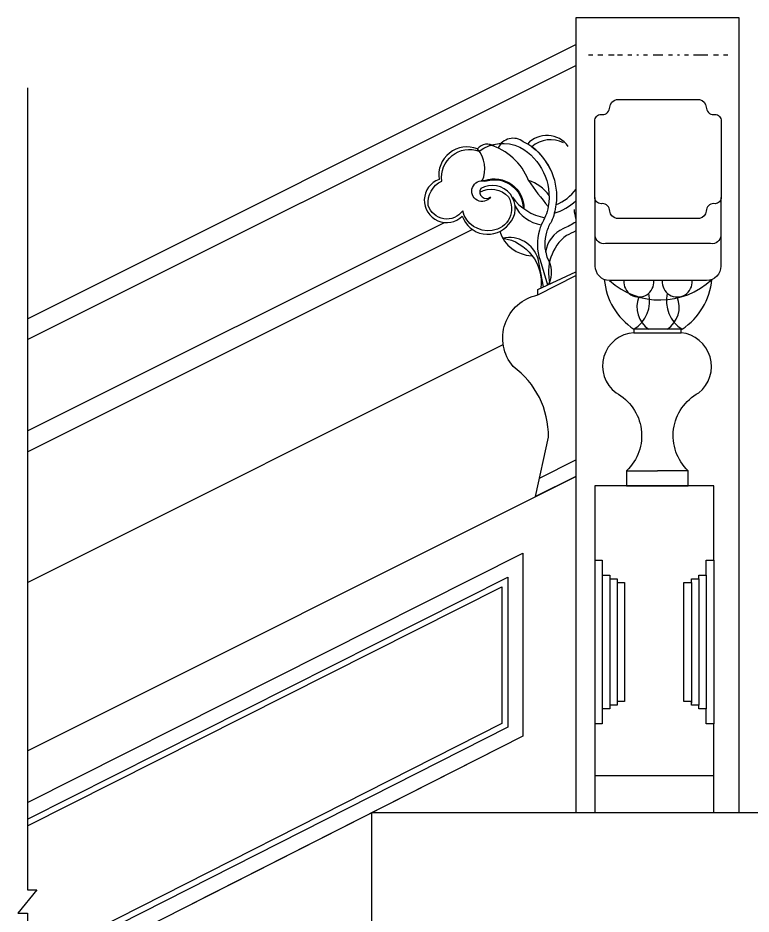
# Model space of a CAD drawing. Header units: metres. Extents: x 0 to 5136, y 0 to 4711.
# Drawn here: x 3468 to 4455, y 1775 to 2981 of the extents above; entities that cross this region are included whole.
import ezdxf

# ---------------------------------------------------------------- set-up
doc = ezdxf.new("R2010")
doc.units = ezdxf.units.M
for name, color, linetype in [('3', 3, 'Continuous'), ('4', 4, 'Continuous'), ('7', 7, 'Continuous'), ('BH', 3, 'Continuous')]:
    doc.layers.add(name, color=color, linetype=linetype)

msp = doc.modelspace()

# ---------------------------------------------------------------- hatches: boundary and pattern name
at = {"layer": 'BH'}
h = msp.add_hatch(dxfattribs=at)
h.set_pattern_fill('ANSI33', scale=200)
h.paths.add_polyline_path([(4244.68, 2738.03, 0.42), (4254.68, 2731.06, -0.44), (4264.68, 2721.06, 0.33), (4273.95, 2711.06), (4385.41, 2711.06, 0.33), (4394.68, 2721.06, -0.44), (4404.68, 2731.06, 0.42), (4414.68, 2738.03), (4414.68, 2844.1, 0.42), (4404.68, 2851.06, -0.44), (4394.68, 2861.06, 0.33), (4385.41, 2871.06), (4273.95, 2871.06, 0.33), (4264.68, 2861.06, -0.44), (4254.68, 2851.06, 0.42), (4244.68, 2844.1)])
h = msp.add_hatch(dxfattribs=at)
h.set_pattern_fill('ANSI33', scale=200)
h.paths.add_polyline_path([(4394.61, 2251.06), (4404.61, 2251.06), (4404.61, 2351.06), (4244.61, 2351.06), (4244.61, 2251.06), (4254.61, 2251.06), (4254.61, 2231.06), (4264.61, 2231.06), (4264.61, 2226.06), (4274.61, 2226.06), (4274.61, 2221.06), (4284.61, 2221.06), (4284.61, 2084.69), (4284.61, 2061.06), (4274.61, 2061.06), (4274.61, 2058.56), (4274.61, 2056.06), (4264.61, 2056.06), (4264.61, 2051.06), (4254.61, 2051.06), (4254.61, 2031.06), (4244.61, 2031.06), (4244.61, 1961.06), (4404.61, 1961.06), (4404.61, 2031.06), (4394.61, 2031.06), (4394.61, 2051.06), (4384.61, 2051.06), (4384.61, 2056.06), (4374.61, 2056.06), (4374.61, 2061.06), (4364.61, 2061.06), (4364.61, 2084.69), (4364.61, 2221.06), (4374.61, 2221.06), (4374.61, 2226.06), (4384.61, 2226.06), (4384.61, 2231.06), (4394.61, 2231.06)])
h = msp.add_hatch(dxfattribs=at)
h.set_pattern_fill('ANSI33', scale=200)
h.paths.add_polyline_path([(4538.87, 1761.06), (4538.87, 1823.43), (4526.18, 1823.43), (4551.56, 1854.9), (4538.87, 1854.9), (4538.87, 1911.06), (3943.87, 1911.06), (3943.87, 1761.06), (3968.87, 1761.06)])
h.paths.add_polyline_path([(4448.87, 1761.06), (4208.87, 1761.06), (4208.87, 701.06), (3943.87, 701.06), (3903.87, 701.06, 0.41), (3863.87, 661.06), (3863.87, 411.06), (4167.54, 411.06), (4167.54, 423.75), (4199.01, 398.37), (4199.01, 411.06), (4448.87, 411.06)])

# ---------------------------------------------------------------- linework, layer by layer
at = {"layer": '3'}
for p, q in [((4167.85, 2608.13), (4218.87, 2634.5)), ((4297.11, 2557.3), (4360.64, 2557.3)), ((4170.36, 2361.8), (4218.87, 2386.05)), ((4287.39, 2371.45), (4328.87, 2371.45)), ((4370.36, 2371.45), (4328.87, 2371.45)), ((3480.85, 1994.68), (4218.87, 2363.69)), ((4244.61, 2251.06), (4244.61, 2031.06)), ((4404.61, 2251.06), (4404.61, 2031.06)), ((4254.61, 2231.06), (4254.61, 2051.06)), ((4264.61, 2226.06), (4264.61, 2056.06)), ((4274.61, 2221.06), (4274.61, 2058.56)), ((4374.61, 2221.06), (4374.61, 2058.56)), ((4384.61, 2226.06), (4384.61, 2056.06)), ((4394.61, 2231.06), (4394.61, 2051.06))]:
    msp.add_line(p, q, dxfattribs=at)
for points in [[(4241.76, 2931.06), (4236.04, 2931.06)], [(4255.3, 2931.06), (4248.61, 2931.06)], [(4270.61, 2931.06), (4263.01, 2931.06)], [(4282.06, 2931.06), (4275.08, 2931.06)], [(4294.29, 2931.06), (4288.91, 2931.06)], [(4303.47, 2931.06), (4301.14, 2931.06)], [(4315.61, 2931.06), (4310.31, 2931.06)], [(4336.19, 2931.06), (4323.32, 2931.06)], [(4349.19, 2931.06), (4343.89, 2931.06)], [(4358.36, 2931.06), (4356.04, 2931.06)], [(4370.59, 2931.06), (4365.21, 2931.06)], [(4396.5, 2931.06), (4377.44, 2931.06)], [(4410.9, 2931.06), (4404.21, 2931.06)], [(4423.47, 2931.06), (4417.74, 2931.06)], [(3480.85, 2887.13), (3480.85, 1829.21), (3480.85, 1807.59), (3493.54, 1807.59), (3468.16, 1776.11), (3480.85, 1776.11), (3480.85, 1681.06), (3480.85, 385.33)], [(3480.85, 1902.55), (4127.6, 2228.25), (4127.6, 2026.67), (3480.85, 1698.65)], [(3480.85, 1893.6), (4119.6, 2215.26), (4119.6, 2031.58), (3480.85, 1707.62)]]:
    msp.add_lwpolyline(points, dxfattribs=at)
for points in [[(4089.82, 2746.68, -0.36), (4128.23, 2740.09, -0.55), (4106.37, 2695.07, -0.39), (4066.77, 2721.44, -0.62), (4020.34, 2728.72, -0.32), (4038.55, 2761.46, -0.56), (4088.91, 2801.87, -0.27), (4143.84, 2807.1, -0.32), (4181.82, 2727.15, -0.09), (4172.55, 2702.64, 0.03), (4169.98, 2695.51, 0.16), (4171.01, 2654.93), (4180.89, 2621.68)], [(4159.76, 2807.57, -0.27), (4192.31, 2729.57), (4192.3, 2729.5)], [(4414.15, 2739.22), (4414.15, 2688.21, -0.48), (4400.52, 2677.37), (4329.33, 2677.37), (4258.84, 2677.37, -0.48), (4245.21, 2688.21), (4245.21, 2739.22)], [(4192.3, 2729.5, -0.07), (4186.27, 2707.19, 0.07), (4179.56, 2692.66, 0.15), (4180.09, 2659.27, -0.25), (4182.37, 2622.37, -0.25)], [(4175.49, 2619.14), (4168.36, 2656.76, 0.39), (4120.68, 2684.6, -0.41), (4171.86, 2617.44)]]:
    msp.add_lwpolyline(points, format="xyb", dxfattribs=at)
for centre, radius, start, end in [((4185.09, 2778.58), 38.49, 62.82, 131.14), ((4332.37, 2703.55), 102.06, 228.14, 313.08), ((4303.84, 2625.66), 20.15, 174.66, 5.34), ((4355.51, 2625.66), 20.15, 174.66, 5.34), ((4273.66, 2600.2), 44.76, 301.59, 13.4), ((4336.43, 2591.9), 35.32, 157.32, 237.6), ((4385.7, 2600.2), 44.76, 166.6, 238.41), ((4322.92, 2591.9), 35.32, 302.4, 22.68)]:
    msp.add_arc(centre, radius, start, end, dxfattribs=at)
at = {"layer": '4'}
msp.add_lwpolyline([(4438.87, 1911.06), (4438.87, 2981.06), (4432.55, 2981.06), (4218.87, 2981.06), (4218.87, 1911.06)], dxfattribs=at)
msp.add_lwpolyline([(4273.95, 2711.06, -0.33), (4264.68, 2721.06, 0.44), (4254.68, 2731.06, -0.42), (4244.68, 2738.03), (4244.68, 2844.1, -0.42), (4254.68, 2851.06, 0.44), (4264.68, 2861.06, -0.33), (4273.95, 2871.06), (4385.41, 2871.06, -0.33), (4394.68, 2861.06, 0.44), (4404.68, 2851.06, -0.42), (4414.68, 2844.1), (4414.68, 2738.03, -0.42), (4404.68, 2731.06, 0.44), (4394.68, 2721.06, -0.33), (4385.41, 2711.06)], format="xyb", close=True, dxfattribs=at)
msp.add_lwpolyline([(4538.87, 1911.06), (3943.87, 1911.06), (3943.87, 1911.06), (3943.87, 1911.06), (3943.87, 1761.06), (3968.87, 1761.06), (3968.87, 1736.06), (3993.87, 1736.06), (3993.87, 1696.06, 0.41), (4078.87, 1611.06), (4103.87, 1611.06), (4103.87, 1586.06), (4128.87, 1586.06), (4128.87, 971.06), (4103.87, 971.06), (4103.87, 946.21, 0.36), (3968.87, 851.06), (3943.87, 851.06), (3943.87, 701.06), (3903.87, 701.06, 0.41), (3863.87, 661.06), (3863.87, 411.06)], format="xyb", dxfattribs=at)
at = {"layer": '7'}
for p, q in [((3480.85, 2576.06), (4218.87, 2945.07)), ((3480.85, 2548.1), (4218.87, 2917.12)), ((3480.85, 2425.12), (4042.13, 2705.76)), ((3480.85, 2397.17), (4079.5, 2696.5)), ((3480.85, 2221.27), (4121.47, 2541.58)), ((4404.61, 1961.06), (4244.61, 1961.06))]:
    msp.add_line(p, q, dxfattribs=at)
for points in [[(4093.2, 2761.69, 0.28), (4086.77, 2804.66, 0.58), (4035.01, 2763.77, 1.25), (4066.25, 2714.37, 0.59), (4128.96, 2703.41, 0.87), (4091.16, 2751.34, 0.86), (4104.3, 2740.07, -1.95), (4096.5, 2761.19, -0.51), (4148.21, 2724.92, -0.28)], [(4092.28, 2762.09), (4092.53, 2762.7, -0.07), (4096.47, 2762.24, -0.52), (4149.21, 2724.18, -0.28)], [(4218.87, 2706.33, -0.04), (4202.31, 2697.49, 0.26), (4178.35, 2665.8)], [(4218.87, 2694.61, -0.03), (4206.29, 2688.32, 0.3), (4184.21, 2623.24, 0.3)], [(4414.15, 2688.21), (4414.15, 2647.04, -0.41), (4395.09, 2627.54), (4322.43, 2627.54), (4264.26, 2627.54, -0.41), (4245.21, 2647.04), (4245.21, 2688.21)], [(4218.87, 2363.69), (4164.93, 2336.72), (4182.27, 2416.72, 0.24), (4134.75, 2511.85, -0.57), (4167.85, 2608.13), (4167.85, 2608.13), (4167.85, 2608.13), (4168.1, 2615.67), (4218.87, 2639.52)], [(4360.64, 2562.08), (4297.11, 2562.08), (4297.11, 2557.3), (4297.11, 2557.3), (4297.11, 2557.3, 0.7), (4273.17, 2476.47, -0.51), (4287.39, 2371.45), (4287.39, 2351.06), (4328.87, 2351.06), (4370.36, 2351.06), (4370.36, 2371.45, -0.51), (4384.57, 2476.47, 0.67), (4360.64, 2557.3), (4360.64, 2557.3), (4360.64, 2557.3), (4360.64, 2562.08), (4360.64, 2562.08)]]:
    msp.add_lwpolyline(points, format="xyb", dxfattribs=at)
for points in [[(4404.61, 1911.06), (4404.61, 2031.06), (4394.61, 2031.06), (4394.61, 2051.06), (4384.61, 2051.06), (4384.61, 2056.06), (4374.61, 2056.06), (4374.61, 2061.06), (4364.61, 2061.06), (4364.61, 2084.69), (4364.61, 2221.06), (4374.61, 2221.06), (4374.61, 2226.06), (4384.61, 2226.06), (4384.61, 2231.06), (4394.61, 2231.06), (4394.61, 2251.06), (4404.61, 2251.06), (4404.61, 2351.06), (4244.61, 2351.06), (4244.61, 2251.06), (4254.61, 2251.06), (4254.61, 2231.06), (4264.61, 2231.06), (4264.61, 2226.06), (4274.61, 2226.06), (4274.61, 2221.06), (4284.61, 2221.06), (4284.61, 2084.69), (4284.61, 2061.06), (4274.61, 2061.06), (4274.61, 2056.06), (4264.61, 2056.06), (4264.61, 2051.06), (4254.61, 2051.06), (4254.61, 2031.06), (4244.61, 2031.06), (4244.61, 1911.06)], [(3480.85, 1924.95), (4147.6, 2260.71), (4147.6, 2014.39), (3702.63, 1788.71)], [(3480.85, 1924.95), (4147.6, 2260.71), (4147.6, 2014.39), (3480.85, 1676.23)]]:
    msp.add_lwpolyline(points, dxfattribs=at)
for centre, radius, start, end in [((4180.15, 2787.73), 35.19, 35.6, 138.03), ((4099.89, 2795), 16.3, 53.66, 143.64), ((4134.55, 2797.28), 21.83, 50.74, 156.44), ((4117, 2746.98), 74.16, 23.95, 64.97), ((4080.96, 2734.07), 79.38, 20.82, 73.84), ((4140.39, 2712.75), 51.69, 34.51, 73.39), ((4584.21, 3060.21), 522.34, 214.78, 219.61), ((4169.69, 2786.28), 61.12, 291.71, 324.46), ((4189.24, 2779.28), 68.11, 215.5, 260.09), ((4179.43, 2749.61), 47.47, 205.62, 261.66), ((4169.69, 2786.28), 71.12, 286.63, 313.76), ((4294.61, 2730.57), 78.34, 185.41, 194.82), ((4162.14, 2708.64), 47.93, 198.42, 266.66), ((4347.71, 2637.51), 90.83, 185.37, 236.15), ((4311.65, 2637.51), 90.83, 303.85, 354.63)]:
    msp.add_arc(centre, radius, start, end, dxfattribs=at)

doc.saveas('drawing.dxf')
